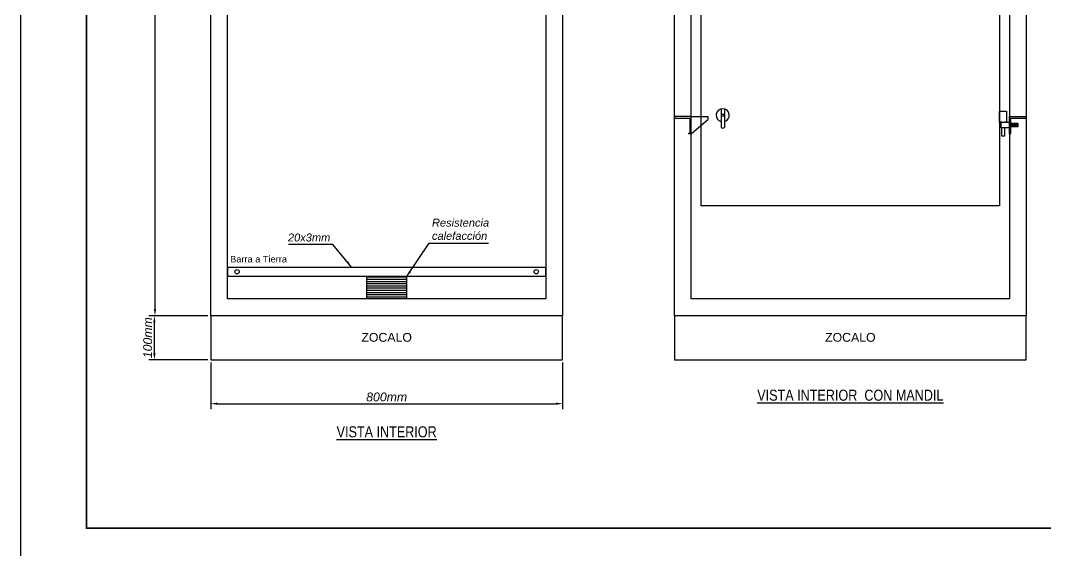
# Model space of a CAD drawing. Header units: millimetres. Extents: x 0 to 840, y -1485 to 297.
# Drawn here: x 0 to 233, y -292.1 to -171.6 of the extents above; entities that cross this region are included whole.
import ezdxf

# ---------------------------------------------------------------- set-up
doc = ezdxf.new("R2010")
doc.units = ezdxf.units.MM
doc.layers.add('L_COTAS', color=2, linetype='Continuous')
doc.layers.add('MEMBRETE', color=7, linetype='Continuous')
doc.styles.get("Standard").update_dxf_attribs({"font": 'arial.ttf'})
doc.styles.add('TEXTOS', font='ariali.ttf')
doc.dimstyles.new('FLECHA_ESC50', dxfattribs={"dimscale": 0.05, "dimtxt": 1.8, "dimasz": 2, "dimexe": 2, "dimexo": 4, "dimgap": 1, "dimtad": 1, "dimzin": 4, "dimdsep": 46, "dimtxsty": 'TEXTOS', "dimcen": 0, "dimclrd": 256, "dimclre": 256, "dimclrt": 2, "dimadec": 0, "dimazin": 0, "dimtfac": 1, "dimtdec": 4, "dimtmove": 1, "dimatfit": 3, "dimfxl": 1, "dimtvp": 1, "dimtolj": 1, "dimtzin": 0, "dimarcsym": 0})
doc.dimstyles.new('ISO-25$0', dxfattribs={"dimscale": 0, "dimtxt": 30, "dimasz": 25, "dimexe": 10, "dimexo": 20, "dimtad": 0, "dimtoh": 1, "dimdec": 4, "dimdsep": 46, "dimtxsty": 'Standard', "dimcen": 2.5, "dimclrd": 1, "dimclre": 1, "dimclrt": 3, "dimadec": 0, "dimazin": 0, "dimtfac": 1, "dimtdec": 4, "dimtmove": 0, "dimatfit": 3, "dimfxl": 1, "dimtvp": 1, "dimtolj": 1, "dimtzin": 0, "dimarcsym": 0})

# ---------------------------------------------------------------- blocks, each defined once
blk = doc.blocks.new('*D94')
at = {"layer": 'Defpoints', "color": 0, "transparency": 16777216}
for p in [(43.24, -38.73), (30.57, -238.73), (43.24, -238.73)]:
    blk.add_point(p, dxfattribs=at)
at = {"layer": 'L_COTAS', "color": 0, "lineweight": -2, "transparency": 16777216}
for p, q in [((42.61, -38.73), (29.32, -38.73)), ((30.57, -40.23), (30.57, -237.23)), ((42.61, -238.73), (29.32, -238.73))]:
    blk.add_line(p, q, dxfattribs=at)
at = {"layer": 'L_COTAS', "color": 0, "transparency": 16777216}
for points in [[(30.32, -40.23), (30.82, -40.23), (30.57, -38.73)], [(30.32, -237.23), (30.82, -237.23), (30.57, -238.73)]]:
    blk.add_solid(points, dxfattribs=at)
at = {"layer": 'L_COTAS', "color": 0, "transparency": 16777216, "insert": (29.04, -138.73), "char_height": 2, "attachment_point": 5, "rotation": 90, "style": 'TEXTOS'}
blk.add_mtext('2000mm', dxfattribs=at)
blk = doc.blocks.new('*D95')
at = {"layer": 'Defpoints', "color": 0, "transparency": 16777216}
for p in [(30.44, -238.73), (43.24, -238.73), (43.24, -248.73)]:
    blk.add_point(p, dxfattribs=at)
at = {"layer": 'L_COTAS', "color": 0, "lineweight": -2, "transparency": 16777216}
for p, q in [((42.61, -238.73), (29.19, -238.73)), ((30.44, -247.23), (30.44, -240.23)), ((42.61, -248.73), (29.19, -248.73))]:
    blk.add_line(p, q, dxfattribs=at)
at = {"layer": 'L_COTAS', "color": 0, "transparency": 16777216}
for points in [[(30.19, -240.23), (30.69, -240.23), (30.44, -238.73)], [(30.19, -247.23), (30.69, -247.23), (30.44, -248.73)]]:
    blk.add_solid(points, dxfattribs=at)
at = {"layer": 'L_COTAS', "color": 0, "transparency": 16777216, "insert": (28.92, -243.73), "char_height": 2, "attachment_point": 5, "rotation": 90, "style": 'TEXTOS'}
blk.add_mtext('100mm', dxfattribs=at)
blk = doc.blocks.new('*D96')
at = {"layer": 'Defpoints', "color": 0, "transparency": 16777216}
for p in [(43.24, -248.73), (123.24, -248.73), (123.24, -258.72)]:
    blk.add_point(p, dxfattribs=at)
at = {"layer": 'L_COTAS', "color": 0, "lineweight": -2, "transparency": 16777216}
for p, q in [((43.24, -249.36), (43.24, -259.97)), ((123.24, -249.36), (123.24, -259.97)), ((44.74, -258.72), (121.74, -258.72))]:
    blk.add_line(p, q, dxfattribs=at)
at = {"layer": 'L_COTAS', "color": 0, "transparency": 16777216}
for points in [[(44.74, -258.47), (44.74, -258.97), (43.24, -258.72)], [(121.74, -258.47), (121.74, -258.97), (123.24, -258.72)]]:
    blk.add_solid(points, dxfattribs=at)
at = {"layer": 'L_COTAS', "color": 0, "transparency": 16777216, "insert": (83.24, -257.2), "char_height": 2, "attachment_point": 5, "style": 'TEXTOS'}
blk.add_mtext('800mm', dxfattribs=at)
blk = doc.blocks.new('A$C226410BD')
for p, q in [((2.22, 2.15), (2.36, 2.94)), ((2.32, 2.15), (2.46, 2.94)), ((2.43, 2.15), (2.56, 2.94)), ((2.53, 2.15), (2.66, 2.94)), ((2.63, 2.15), (2.76, 2.94)), ((2.73, 2.15), (2.86, 2.94)), ((2.83, 2.15), (2.97, 2.94)), ((2.93, 2.15), (3.07, 2.94)), ((3.03, 2.15), (3.17, 2.94)), ((3.14, 2.15), (3.27, 2.94)), ((3.24, 2.15), (3.37, 2.94)), ((3.34, 2.15), (3.47, 2.94)), ((3.44, 2.15), (3.57, 2.94)), ((3.54, 2.15), (3.68, 2.94)), ((3.64, 2.15), (3.78, 2.94)), ((3.74, 2.15), (3.88, 2.94)), ((3.85, 2.15), (3.98, 2.94)), ((3.95, 2.15), (4.08, 2.94)), ((4.05, 2.15), (4.13, 2.61))]:
    blk.add_line(p, q)
at = {"color": 3}
for p, q in [((2.26, 0.64), (2.26, 4.45)), ((2.26, 4.45), (6.07, 4.45)), ((2.58, 0.64), (2.58, 4.13)), ((2.58, 4.13), (6.07, 4.13)), ((6.07, 4.13), (6.07, 4.45)), ((2.26, 0.64), (2.58, 0.64))]:
    blk.add_line(p, q, dxfattribs=at)
at = {"color": 4}
for points in [[(0, 3.18), (0, 5.72), (1.59, 5.72), (1.59, 3.18), (1.11, 3.18)], [(0.48, 3.18), (0, 3.18)], [(2.22, 1.91), (0.32, 1.91), (0.32, 3.18), (2.22, 3.18), (2.22, 2.94), (4.13, 2.94), (4.13, 2.15), (2.22, 2.15), (2.22, 1.91)], [(1.11, 1.91), (1.11, 0), (0.48, 0), (0.48, 1.91)]]:
    blk.add_lwpolyline(points, dxfattribs=at)
blk = doc.blocks.new('A$C06882382')
at = {"color": 3}
for p, q in [((3.81, 3.94), (7.62, 3.94)), ((3.81, 0), (7.62, 3.3)), ((7.62, 3.94), (7.62, 3.3)), ((3.81, 0.13), (3.18, 0.13)), ((3.18, 0.13), (3.18, 0)), ((3.81, 0), (3.18, 0))]:
    blk.add_line(p, q, dxfattribs=at)
blk.add_lwpolyline([(3.81, 0.13), (3.81, 3.94), (0, 3.94), (0, 3.62), (3.49, 3.62), (3.49, 0.13), (3.81, 0.13)], dxfattribs=at)
blk = doc.blocks.new('M')
for p, q in [((-320.24, -67.13), (-320.24, -71.37)), ((-319.44, -67.13), (-319.44, -71.37))]:
    blk.add_line(p, q)
blk.add_circle((-319.84, -68.57), 0.3)
for centre, radius, start, end in [((-319.84, -68.57), 1.5, 285.466, 254.534), ((-319.84, -70.62), 0.85, 241.9275, 298.0725)]:
    blk.add_arc(centre, radius, start, end)
blk = doc.blocks.new('Chapa mandil')
at = {"color": 3}
blk.add_blockref('M', (319.84, 68.57), dxfattribs=at)
blk = doc.blocks.new('A$C66725645')
at = {"color": 4}
for p, q in [((0, 4.5), (9, 4.5)), ((0, 4), (9, 4)), ((0, 3.5), (9, 3.5)), ((0, 3), (9, 3)), ((0, 2.5), (9, 2.5)), ((0, 2), (9, 2)), ((0, 1.5), (9, 1.5)), ((0, 1), (9, 1)), ((0, 0.5), (9, 0.5))]:
    blk.add_line(p, q, dxfattribs=at)
blk.add_lwpolyline([(0, 5), (9, 5), (9, 0), (0, 0)], close=True, dxfattribs=at)

msp = doc.modelspace()

# ---------------------------------------------------------------- linework, layer by layer
for points in [[(0, -297), (420, -297), (420, 0), (0, 0)], [(154.7156, -73.7301), (222.5758, -73.7301), (222.5758, -213.7301), (154.7156, -213.7301)]]:
    msp.add_lwpolyline(points, close=True)
at = {"color": 5}
for points in [[(43.2381, -38.7301), (123.2381, -38.7301), (123.2381, -238.7301), (43.2381, -238.7301)], [(148.6457, -38.7301), (228.6457, -38.7301), (228.6457, -238.7301), (148.6457, -238.7301)], [(47.0481, -42.5401), (119.4281, -42.5401), (119.4281, -234.9201), (47.0481, -234.9201)], [(152.4557, -42.5401), (224.8357, -42.5401), (224.8357, -234.9201), (152.4557, -234.9201)], [(43.2381, -248.7301), (123.2381, -248.7301), (123.2381, -238.7301), (43.2381, -238.7301)], [(148.6457, -248.7301), (228.6457, -248.7301), (228.6457, -238.7301), (148.6457, -238.7301)]]:
    msp.add_lwpolyline(points, close=True, dxfattribs=at)
at = {"color": 6}
msp.add_lwpolyline([(47.0481, -229.7301), (119.4281, -229.7301), (119.4281, -227.7301), (47.0481, -227.7301)], close=True, dxfattribs=at)
for centre in [(49.2381, -228.7301), (117.2381, -228.7301)]:
    msp.add_circle(centre, 0.5)
at = {"layer": 'MEMBRETE', "const_width": 0.3537}
msp.add_lwpolyline([(15, -287), (415, -287), (415, -10), (15, -10)], close=True, dxfattribs=at)

# ---------------------------------------------------------------- block references
for name, p in [('Chapa mandil', (159.6421, -193.1752)), ('A$C226410BD', (222.5758, -197.9347)), ('A$C66725645', (78.7381, -234.9201))]:
    msp.add_blockref(name, p)
at = {"color": 2}
msp.add_blockref('A$C06882382', (148.6457, -197.4222), dxfattribs=at)

# ---------------------------------------------------------------- texts
for s, insert, char_height, width, attachment_point in [('{\\fArial|b0|i0|c0|p34;Barra a Tierra}', (47.6505, -225.1196), 1.5, 25.670589, 1), ('ZOCALO', (83.2381, -242.6441), 2, 80, 2), ('ZOCALO', (188.6457, -242.6441), 2, 80, 2), ('{\\fArial Narrow|b0|i0|c0|p34;\\LVISTA INTERIOR  CON MANDIL}', (188.6457, -255.5425), 2.5, 90, 2), ('{\\fArial Narrow|b0|i0|c0|p34;\\LVISTA INTERIOR }', (83.2381, -263.8618), 2.5, 90, 2)]:
    msp.add_mtext(s, dxfattribs=dict(insert=insert, char_height=char_height, width=width, attachment_point=attachment_point))
at = {"layer": 'L_COTAS', "char_height": 1.8, "style": 'TEXTOS'}
for s, insert, attachment_point in [('Resistencia\\Pcalefacción', (93.5365, -219.0922), 4), ('20x3mm', (70.4303, -220.9594), 6)]:
    msp.add_mtext(s, dxfattribs=dict(at, insert=insert, attachment_point=attachment_point))

# ---------------------------------------------------------------- dimensions: what is measured, and where the dimension line sits
at = {"layer": 'L_COTAS', "color": 0}
dim = msp.add_linear_dim(base=(30.5656, -238.7301), p1=(43.2381, -38.7301), p2=(43.2381, -238.7301), angle=90, dimstyle='ISO-25$0', override={"dimscale": 1, "dimtxt": 2, "dimasz": 1.5, "dimexe": 1.25, "dimexo": 0.625, "dimgap": 0.5, "dimtad": 1, "dimtoh": 0, "dimdec": 2, "dimlfac": 10, "dimpost": 'mm', "dimtxsty": 'TEXTOS', "dimclrd": 0, "dimclre": 0, "dimclrt": 0, "dimtdec": 2, "dimtvp": 0, "dimtolj": 0, "dimtzin": 8}, dxfattribs=at)
dim.commit()
dim.dimension.update_dxf_attribs({"geometry": '*D94', "text_midpoint": (30.5656, -138.7301), "dimtype": 160})
dim = msp.add_linear_dim(base=(30.4406, -238.7301), p1=(43.2381, -248.7301), p2=(43.2381, -238.7301), angle=90, dimstyle='ISO-25$0', override={"dimscale": 1, "dimtxt": 2, "dimasz": 1.5, "dimexe": 1.25, "dimexo": 0.625, "dimgap": 0.5, "dimtad": 1, "dimtoh": 0, "dimdec": 2, "dimlfac": 10, "dimpost": 'mm', "dimtxsty": 'TEXTOS', "dimclrd": 0, "dimclre": 0, "dimclrt": 0, "dimtdec": 2, "dimtvp": 0, "dimtolj": 0, "dimtzin": 8}, dxfattribs=at)
dim.commit()
dim.dimension.update_dxf_attribs({"geometry": '*D95', "text_midpoint": (28.9195, -243.7301)})
dim = msp.add_linear_dim(base=(123.2381, -258.7185), p1=(43.2381, -248.7301), p2=(123.2381, -248.7301), dimstyle='ISO-25$0', override={"dimscale": 1, "dimtxt": 2, "dimasz": 1.5, "dimexe": 1.25, "dimexo": 0.625, "dimgap": 0.5, "dimtad": 1, "dimtoh": 0, "dimdec": 2, "dimlfac": 10, "dimpost": 'mm', "dimtxsty": 'TEXTOS', "dimclrd": 0, "dimclre": 0, "dimclrt": 0, "dimtdec": 2, "dimtvp": 0, "dimtolj": 0, "dimtzin": 8}, dxfattribs=at)
dim.commit()
dim.dimension.update_dxf_attribs({"geometry": '*D96', "text_midpoint": (83.2381, -258.7185), "dimtype": 160})

# ---------------------------------------------------------------- leaders
at = {"layer": 'L_COTAS', "annotation_type": 0, "has_hookline": 1}
for points, hookline_direction, text_width in [([(75.2957, -227.7301), (71.0373, -222.5584), (70.4299, -222.5584)], 1, 9.4432), ([(87.7381, -229.9201), (92.9295, -222.2022), (93.5368, -222.2022)], 0, 12.805)]:
    msp.add_leader(points, dimstyle='FLECHA_ESC50', override={"dimasz": 30, "dimgap": 1, "dimtad": 1}, dxfattribs=dict(at, hookline_direction=hookline_direction, text_width=text_width))

doc.saveas('drawing.dxf')
